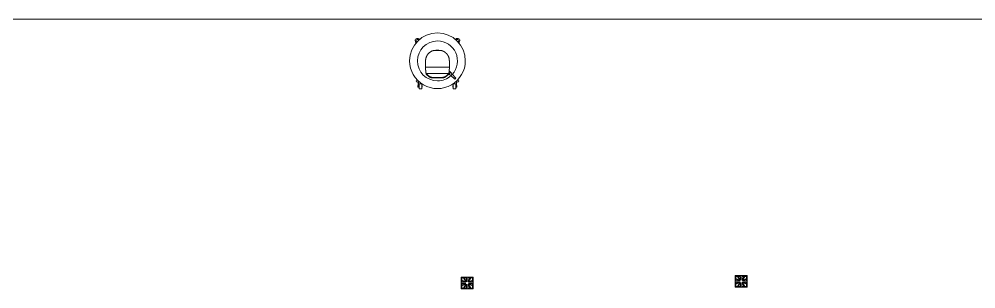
# Model space of a CAD drawing. Header units: inches. Extents: x 899 to 4491, y -721 to 1008.
# Drawn here: x 2936 to 3662, y 697 to 902 of the extents above; entities that cross this region are included whole.
import ezdxf

# ---------------------------------------------------------------- set-up
doc = ezdxf.new("R2010")
doc.units = ezdxf.units.IN
doc.header["$MEASUREMENT"] = 0
for name, color, linetype, lineweight in [('A-FLOR', 192, 'Continuous', 13), ('P-SANR-FIXT', 6, 'Continuous', 13), ('Q-SPCQ', 91, 'Continuous', 13)]:
    doc.layers.add(name, color=color, linetype=linetype, lineweight=lineweight)

# ---------------------------------------------------------------- blocks, each defined once
blk = doc.blocks.new('Floor Drain 9L x 9W - Floor Drain 9L x 9W-V7-FIRST FLOOR CONSTRUCTION')
at = {"layer": 'P-SANR-FIXT', "lineweight": 9}
for p, q in [((4.5, 4.5), (-4.5, 4.5)), ((-4.5, 4.5), (-4.5, -4.5)), ((-4, 2.21), (-4, 3.83)), ((-4, 3.83), (-2.75, 3.83)), ((-0.99, 0.8), (-4, 2.21)), ((-4, 1.63), (-0.91, 0.5)), ((-4, 0.5), (-4, 1.63)), ((-0.91, 0.5), (-4, 0.5)), ((-2.75, 3.83), (-0.99, 0.8)), ((-0.5, 0.83), (-2.25, 3.83)), ((-2.25, 3.83), (-0.5, 3.83)), ((-0.5, 3.83), (-0.5, 0.83)), ((0.5, 3.83), (2.25, 3.83)), ((2.25, 3.83), (0.5, 0.83)), ((0.5, 0.83), (0.5, 3.83)), ((0.91, 0.5), (4, 1.63)), ((4, 0.5), (0.91, 0.5)), ((0.99, 0.8), (2.75, 3.83)), ((4, 2.21), (0.99, 0.8)), ((2.75, 3.83), (4, 3.83)), ((4, 3.83), (4, 2.21)), ((4, 1.63), (4, 0.5)), ((4.5, -4.5), (4.5, 4.5)), ((-4.5, -4.5), (4.5, -4.5)), ((-4, -1.63), (-4, -0.5)), ((-4, -0.5), (-0.91, -0.5)), ((-0.91, -0.5), (-4, -1.63)), ((-4, -2.21), (-0.99, -0.8)), ((-4, -3.83), (-4, -2.21)), ((-2.75, -3.83), (-4, -3.83)), ((-0.99, -0.8), (-2.75, -3.83)), ((-2.25, -3.83), (-0.5, -0.83)), ((-0.5, -3.83), (-2.25, -3.83)), ((-0.5, -0.83), (-0.5, -3.83)), ((0.5, -3.83), (0.5, -0.83)), ((0.5, -0.83), (2.25, -3.83)), ((2.25, -3.83), (0.5, -3.83)), ((4, -1.63), (0.91, -0.5)), ((0.91, -0.5), (4, -0.5)), ((2.75, -3.83), (0.99, -0.8)), ((0.99, -0.8), (4, -2.21)), ((4, -3.83), (2.75, -3.83)), ((4, -0.5), (4, -1.63)), ((4, -2.21), (4, -3.83))]:
    blk.add_line(p, q, dxfattribs=at)
blk = doc.blocks.new('Lifeguard Chair - 42_ Seat Height-6993972-FIRST FLOOR CONSTRUCTION')
at = {"layer": 'Q-SPCQ', "lineweight": 9}
for p, q in [((-16, 14.66), (-15.61, 14.27)), ((-14.79, 20.01), (-14.53, 20.01)), ((-14.79, 18.83), (-14.79, 20.01)), ((-14.53, 19.42), (-14.79, 19.42)), ((-14.53, 18.83), (-14.79, 18.83)), ((-14.53, 15.87), (-14.66, 16)), ((-14.53, 20.04), (-14.34, 20.04)), ((-14.53, 15.3), (-14.53, 20.04)), ((-14.53, 20.01), (-14.53, 18.83)), ((-14.34, 20.04), (-14.34, 15.47)), ((-14.34, 19.97), (-13.85, 19.97)), ((-14.34, 18.87), (-14.34, 19.97)), ((-13.85, 18.87), (-14.34, 18.87)), ((-14.27, 15.61), (-14.34, 15.68)), ((-13.85, 21.42), (-11.85, 21.42)), ((-13.85, 17.42), (-13.85, 21.42)), ((-13.85, 19.97), (-13.85, 18.87)), ((-11.9, 17.42), (-13.85, 17.42)), ((-11.85, 21.42), (-11.85, 17.45)), ((-11.85, 19.97), (-11.72, 19.97)), ((-11.85, 18.87), (-11.85, 19.97)), ((-11.72, 18.87), (-11.85, 18.87)), ((-11.72, 19.97), (-11.72, 18.87)), ((11.72, 19.97), (11.72, 18.87)), ((11.85, 19.97), (11.72, 19.97)), ((11.72, 18.87), (11.85, 18.87)), ((11.85, 21.42), (11.85, 17.45)), ((13.85, 21.42), (11.85, 21.42)), ((11.85, 18.87), (11.85, 19.97)), ((11.9, 17.42), (13.85, 17.42)), ((13.85, 17.42), (13.85, 21.42)), ((13.85, 19.97), (13.85, 18.87)), ((14.34, 19.97), (13.85, 19.97)), ((13.85, 18.87), (14.34, 18.87)), ((14.34, 15.68), (14.27, 15.61)), ((14.34, 20.04), (14.34, 15.47)), ((14.53, 20.04), (14.34, 20.04)), ((14.34, 18.87), (14.34, 19.97)), ((14.53, 15.3), (14.53, 20.04)), ((14.53, 20.01), (14.53, 18.83)), ((14.79, 20.01), (14.53, 20.01)), ((14.53, 19.42), (14.79, 19.42)), ((14.53, 18.83), (14.79, 18.83)), ((14.66, 16), (14.53, 15.87)), ((14.79, 18.83), (14.79, 20.01)), ((15.61, 14.27), (16, 14.66)), ((-13.16, 14.05), (-14.05, 13.16)), ((-14.05, 13.16), (-11.13, 10.24)), ((-10.24, 11.12), (-13.16, 14.05)), ((-11.13, 10.24), (-10.24, 11.12)), ((-10.71, 9.37), (-8.93, 7.58)), ((-8.62, 9.94), (-9.34, 10.67)), ((-8.93, 7.58), (-8.62, 9.94)), ((-8.64, 9.68), (8.64, 9.68)), ((-5.91, 12.43), (-8.59, 10.11)), ((-3.61, 12.64), (3.61, 12.64)), ((3.55, 13.06), (-3.55, 13.06)), ((8.59, 10.11), (5.91, 12.43)), ((-9.05, 5.8), (-9.05, 1.12)), ((-9.05, 4.8), (9.05, 4.8)), ((9.05, 1.12), (9.05, 5.8)), ((-2.76, -7.72), (2.76, -7.72))]:
    blk.add_line(p, q, dxfattribs=at)
for centre, radius, start, end in [((0, 0), 21.15, 360, 180), ((-15.27, 15.27), 0.953, 49.85151, 220.14849), ((0, 0), 21.15, 133.36765, 137.00904), ((0, 0), 21.15, 132.42829, 132.6714), ((0, 0.13), 15.16, 90, 132.9746), ((0, 0.13), 15.16, 270, 90), ((0, 0), 21.15, 47.3286, 47.57171), ((0, 0), 21.15, 42.99096, 46.63235), ((15.27, 15.27), 0.953, 319.85151, 130.14849), ((0, 0), 21.15, 137.23201, 137.57171), ((0, 0.13), 15.16, 137.73463, 270), ((-10.03, 10.02), 0.944, 43.42564, 223.42564), ((-10.01, 10), 0.945, 221.5212, 45.33008), ((0, 0), 21.15, 42.42829, 42.76799), ((0, 0), 21.15, 180, 360), ((-15.27, -15.27), 1.74, 117.91763, 180), ((-15.27, -15.27), 0.95, 105.94547, 180), ((0, 0), 21.15, 220.49727, 222.75012), ((0, 0.13), 8.19, 254.08842, 270), ((0, 0.13), 8.19, 270, 285.91158), ((0, 0), 21.16, 317.24988, 319.50273), ((15.27, -15.27), 0.95, 360, 74.05453), ((15.27, -15.27), 1.74, 360, 62.08237), ((-15.27, -15.27), 1.74, 180, 332.08237), ((-15.27, -15.27), 0.95, 180, 344.05453), ((0, 0), 21.16, 227.24988, 229.50273), ((15.27, -15.27), 1.74, 207.91763, 360), ((0, 0), 21.16, 310.49727, 312.75012), ((15.27, -15.27), 0.95, 195.94547, 0)]:
    blk.add_arc(centre, radius, start, end, dxfattribs=at)
for points, knots in [([(-8.59, 10.11), (-8.6, 9.99), (-8.63, 9.77), (-8.67, 9.49), (-8.71, 9.25), (-8.74, 9.05), (-8.77, 8.88), (-8.79, 8.72), (-8.81, 8.58), (-8.84, 8.38), (-8.87, 8.12), (-8.9, 7.81), (-8.93, 7.51), (-8.95, 7.21), (-8.97, 6.92), (-8.99, 6.65), (-9.01, 6.43), (-9.02, 6.25), (-9.03, 6.12), (-9.04, 5.97), (-9.05, 5.86), (-9.05, 5.8)], [0, 0, 0, 0, 0.041667, 0.083333, 0.125, 0.166667, 0.208333, 0.25, 0.291667, 0.333333, 0.416667, 0.5, 0.583333, 0.666667, 0.75, 0.8125, 0.875, 0.90625, 0.9375, 0.96875, 1, 1, 1, 1]), ([(-8.64, 9.68), (-6.04, 12.11), (-5.36, 12.29), (-4.84, 12.48), (-3.95, 12.64), (-3.61, 12.64)], [0, 0, 0, 0, 0.1336687, 0.1937328, 0.2436384, 0.2436384, 0.2436384, 0.2436384]), ([(-3.55, 13.06), (-3.6, 13.06), (-3.69, 13.06), (-3.8, 13.05), (-3.91, 13.03), (-4.01, 13.02), (-4.11, 13.01), (-4.21, 13), (-4.31, 12.99), (-4.4, 12.97), (-4.49, 12.96), (-4.61, 12.93), (-4.74, 12.9), (-4.89, 12.86), (-5.04, 12.81), (-5.21, 12.75), (-5.39, 12.67), (-5.6, 12.58), (-5.79, 12.49), (-5.91, 12.43)], [0, 0, 0, 0, 0.041667, 0.083333, 0.125, 0.166667, 0.208333, 0.25, 0.291667, 0.333333, 0.375, 0.416667, 0.5, 0.583333, 0.666667, 0.75, 0.833333, 0.916667, 1, 1, 1, 1]), ([(5.91, 12.43), (5.85, 12.46), (5.74, 12.51), (5.61, 12.57), (5.49, 12.63), (5.36, 12.69), (5.21, 12.75), (5.04, 12.81), (4.89, 12.86), (4.74, 12.9), (4.58, 12.94), (4.41, 12.97), (4.23, 13), (4.06, 13.02), (3.91, 13.03), (3.75, 13.05), (3.62, 13.06), (3.55, 13.06)], [0, 0, 0, 0, 0.041667, 0.083333, 0.125, 0.166667, 0.25, 0.333333, 0.416667, 0.5, 0.583333, 0.666667, 0.75, 0.8125, 0.875, 0.9375, 1, 1, 1, 1]), ([(8.64, 9.68), (6.04, 12.11), (5.36, 12.29), (4.84, 12.48), (3.95, 12.64), (3.61, 12.64)], [0, 0, 0, 0, 0.1336687, 0.1937328, 0.2436384, 0.2436384, 0.2436384, 0.2436384]), ([(9.05, 5.8), (9.05, 5.88), (9.04, 6.03), (9.03, 6.21), (9.01, 6.38), (9, 6.56), (8.99, 6.73), (8.98, 6.9), (8.97, 7.06), (8.95, 7.21), (8.94, 7.36), (8.93, 7.56), (8.9, 7.81), (8.87, 8.12), (8.83, 8.43), (8.79, 8.72), (8.74, 9.04), (8.69, 9.4), (8.63, 9.77), (8.6, 9.99), (8.59, 10.11)], [0, 0, 0, 0, 0.041667, 0.083333, 0.125, 0.166667, 0.208333, 0.25, 0.291667, 0.333333, 0.375, 0.416667, 0.5, 0.583333, 0.666667, 0.75, 0.833333, 0.916667, 0.958333, 1, 1, 1, 1]), ([(-9.05, 1.12), (-9.05, 0.98), (-9.04, 0.8), (-9.04, 0.59), (-9.04, 0.46), (-9.03, 0.34), (-9.03, 0.26), (-9.03, 0.18), (-9.03, 0.1), (-9.02, 0.04), (-9.02, -0.02), (-9.02, -0.08), (-9.02, -0.13), (-9.01, -0.19), (-9.01, -0.26), (-9, -0.39), (-8.99, -0.55), (-8.98, -0.74), (-8.95, -0.94), (-8.92, -1.16), (-8.88, -1.39), (-8.85, -1.59), (-8.81, -1.78), (-8.75, -2.05), (-8.65, -2.41), (-8.52, -2.8), (-8.36, -3.19), (-8.2, -3.52), (-8.06, -3.8), (-7.95, -4), (-7.84, -4.19), (-7.73, -4.36), (-7.62, -4.52), (-7.52, -4.67), (-7.41, -4.82), (-7.28, -4.99), (-7.14, -5.16), (-6.99, -5.32), (-6.85, -5.47), (-6.72, -5.6), (-6.59, -5.73), (-6.45, -5.86), (-6.3, -6), (-6.08, -6.19), (-5.83, -6.4), (-5.59, -6.57), (-5.4, -6.7), (-5.21, -6.83), (-5.03, -6.94), (-4.89, -7.02), (-4.78, -7.08), (-4.67, -7.15), (-4.56, -7.2), (-4.47, -7.25), (-4.38, -7.3), (-4.31, -7.33), (-4.22, -7.38), (-4.14, -7.41), (-4.05, -7.45), (-3.99, -7.47), (-3.93, -7.49), (-3.84, -7.52), (-3.73, -7.55), (-3.59, -7.59), (-3.46, -7.62), (-3.34, -7.64), (-3.25, -7.66), (-3.16, -7.67), (-3.08, -7.69), (-3, -7.7), (-2.89, -7.71), (-2.81, -7.71), (-2.76, -7.72)], [0, 0, 0, 0, 0.009615, 0.014423, 0.019231, 0.024038, 0.028846, 0.033654, 0.038462, 0.043269, 0.048077, 0.052885, 0.057692, 0.0625, 0.067308, 0.076923, 0.096154, 0.115385, 0.134615, 0.153846, 0.173077, 0.192308, 0.211538, 0.230769, 0.269231, 0.307692, 0.346154, 0.384615, 0.403846, 0.423077, 0.442308, 0.461538, 0.480769, 0.5, 0.519231, 0.538462, 0.557692, 0.576923, 0.596154, 0.615385, 0.634615, 0.653846, 0.673077, 0.692308, 0.730769, 0.75, 0.769231, 0.788462, 0.807692, 0.817308, 0.826923, 0.836538, 0.846154, 0.855769, 0.865385, 0.875, 0.884615, 0.903846, 0.913462, 0.918269, 0.923077, 0.932692, 0.942308, 0.951923, 0.961538, 0.966346, 0.971154, 0.975962, 0.980769, 0.985577, 0.990385, 1, 1, 1, 1]), ([(2.76, -7.72), (2.81, -7.71), (2.89, -7.71), (3, -7.7), (3.08, -7.69), (3.16, -7.67), (3.25, -7.66), (3.34, -7.64), (3.46, -7.62), (3.59, -7.59), (3.73, -7.55), (3.84, -7.52), (3.93, -7.49), (3.99, -7.47), (4.05, -7.45), (4.11, -7.42), (4.18, -7.4), (4.25, -7.37), (4.31, -7.33), (4.38, -7.3), (4.47, -7.25), (4.56, -7.2), (4.67, -7.15), (4.78, -7.08), (4.89, -7.02), (5.03, -6.94), (5.21, -6.83), (5.4, -6.7), (5.59, -6.57), (5.77, -6.44), (5.96, -6.29), (6.14, -6.15), (6.3, -6), (6.45, -5.86), (6.59, -5.73), (6.72, -5.6), (6.85, -5.47), (6.99, -5.32), (7.14, -5.16), (7.28, -4.99), (7.41, -4.82), (7.52, -4.67), (7.62, -4.52), (7.73, -4.36), (7.84, -4.19), (7.95, -4), (8.06, -3.8), (8.2, -3.52), (8.36, -3.19), (8.49, -2.87), (8.58, -2.61), (8.65, -2.41), (8.71, -2.19), (8.76, -1.98), (8.81, -1.78), (8.85, -1.59), (8.88, -1.39), (8.91, -1.2), (8.94, -1.05), (8.96, -0.91), (8.98, -0.74), (8.99, -0.55), (9, -0.39), (9.01, -0.26), (9.01, -0.19), (9.02, -0.13), (9.02, -0.08), (9.02, -0.02), (9.02, 0.04), (9.03, 0.1), (9.03, 0.18), (9.03, 0.26), (9.03, 0.34), (9.04, 0.46), (9.04, 0.59), (9.04, 0.8), (9.05, 0.98), (9.05, 1.12)], [0, 0, 0, 0, 0.009615, 0.014423, 0.019231, 0.024038, 0.028846, 0.033654, 0.038462, 0.048077, 0.057692, 0.067308, 0.076923, 0.081731, 0.086538, 0.096154, 0.105769, 0.115385, 0.125, 0.134615, 0.144231, 0.153846, 0.163462, 0.173077, 0.182692, 0.192308, 0.211538, 0.230769, 0.25, 0.269231, 0.288462, 0.307692, 0.326923, 0.346154, 0.365385, 0.384615, 0.403846, 0.423077, 0.442308, 0.461538, 0.480769, 0.5, 0.519231, 0.538462, 0.557692, 0.576923, 0.596154, 0.615385, 0.653846, 0.692308, 0.711538, 0.730769, 0.75, 0.769231, 0.788462, 0.807692, 0.826923, 0.846154, 0.855769, 0.865385, 0.884615, 0.903846, 0.923077, 0.932692, 0.9375, 0.942308, 0.947115, 0.951923, 0.956731, 0.961538, 0.966346, 0.971154, 0.975962, 0.980769, 0.985577, 0.990385, 1, 1, 1, 1])]:
    blk.add_open_spline(points, degree=3, knots=knots, dxfattribs=at)

msp = doc.modelspace()

# ---------------------------------------------------------------- linework, layer by layer
at = {"layer": 'A-FLOR'}
msp.add_line((3980.33, 901.94), (2526.84, 901.94), dxfattribs=at)

# ---------------------------------------------------------------- block references
at = {"layer": 'P-SANR-FIXT', "lineweight": 9}
for p in [(3276.11, 701.44), (3484.11, 702.63)]:
    msp.add_blockref('Floor Drain 9L x 9W - Floor Drain 9L x 9W-V7-FIRST FLOOR CONSTRUCTION', p, dxfattribs=at)
at = {"layer": 'Q-SPCQ', "lineweight": 9, "rotation": 180}
msp.add_blockref('Lifeguard Chair - 42_ Seat Height-6993972-FIRST FLOOR CONSTRUCTION', (3253.58, 870.3), dxfattribs=at)

doc.saveas('drawing.dxf')
